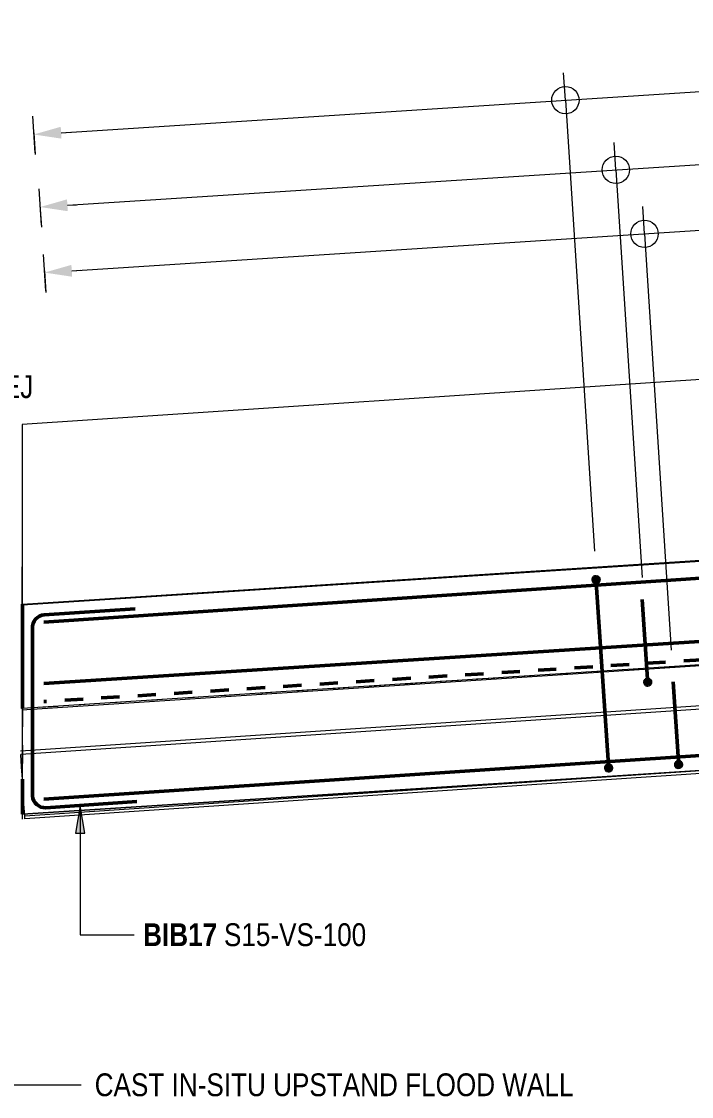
# Model space of a CAD drawing. Header units: metres. Extents: x 0 to 92, y 3 to 548.
# Drawn here: x 79.08 to 82.75, y 542.37 to 548.26 of the extents above; entities that cross this region are included whole.
import ezdxf

# ---------------------------------------------------------------- set-up
doc = ezdxf.new("R2010")
doc.units = ezdxf.units.M
doc.linetypes.add('JacobsDash', pattern=[0.0045, 0.003, -0.0015])
for name, color, linetype, lineweight in [('A-ANNO-NOTE', 7, 'Continuous', 9), ('A-DETL', 7, 'Continuous', 13), ('A-DETL-GENF', 7, 'Continuous', 9), ('A-FLOR', 7, 'Continuous', 50), ('A-FLOR-HDLN', 7, 'JacobsDash', 18), ('G-ANNO-TEXT', 7, 'Continuous', 9), ('S-BEAM', 7, 'Continuous', 50), ('S-BEAM-HDLN', 7, 'JacobsDash', 18)]:
    doc.layers.add(name, color=color, linetype=linetype, lineweight=lineweight)
doc.styles.add('Arial Narrow_2', font='ARIALN.TTF', dxfattribs={"height": 0.125})
doc.styles.add('Arial Narrow_B', font='ARIALNB.TTF', dxfattribs={"height": 0.125})

# ---------------------------------------------------------------- blocks, each defined once
blk = doc.blocks.new('Generic Models 1 - Generic Models 1-7441683-DRG-2873186 - BARRIER BOTTOM REINFORCEMENT PLAN _SE corner_')
at = {"layer": 'A-DETL'}
blk.add_line((242.9604, 1207.9516), (246.1445, 1198.4774), dxfattribs=at)
at = {"layer": 'A-DETL', "color": 7, "lineweight": 9, "true_color": 0xffffff}
for p, q in [((242.9605, 1207.9516), (246.1447, 1198.4775)), ((245.0552, 1198.1088), (241.8466, 1207.6556)), ((241.8467, 1207.6556), (245.0553, 1198.1088))]:
    blk.add_line(p, q, dxfattribs=at)
at = {"layer": 'S-BEAM', "color": 252, "true_color": 0x888888}
for p, q in [((242.9605, 1207.9516), (242.4062, 1207.8043)), ((242.0319, 1207.7049), (241.8467, 1207.6556)), ((241.8467, 1207.6556), (241.8466, 1207.6556))]:
    blk.add_line(p, q, dxfattribs=at)
at = {"layer": 'S-BEAM-HDLN', "color": 252, "true_color": 0x888888}
for p, q in [((242.4061, 1207.8043), (242.0334, 1207.7053)), ((241.8467, 1207.6556), (241.8466, 1207.6556))]:
    blk.add_line(p, q, dxfattribs=at)
blk = doc.blocks.new('T2DExtentArrowReinf2 - Extent-8065194-DRG-2873186 - BARRIER BOTTOM REINFORCEMENT PLAN _SE corner_')
at = {"layer": 'A-DETL-GENF'}
for p, q in [((0, 0.01), (0, -0.11)), ((0.15, 0), (9.6113, 0)), ((2.9206, 0), (2.9206, -2.478))]:
    blk.add_line(p, q, dxfattribs=at)
blk = doc.blocks.new('T2DExtentArrowReinf2 - Extent-9391488-DRG-2873186 - BARRIER BOTTOM REINFORCEMENT PLAN _SE corner_')
at = {"layer": 'A-DETL-GENF'}
for p, q in [((0, 0.01), (0, -0.11)), ((0.15, 0), (9.61, 0)), ((3.1636, 0), (3.1636, -2.2394))]:
    blk.add_line(p, q, dxfattribs=at)
blk = doc.blocks.new('T2DExtentArrowReinf2 - Extent-9391405-DRG-2873186 - BARRIER BOTTOM REINFORCEMENT PLAN _SE corner_')
at = {"layer": 'A-DETL-GENF'}
for p, q in [((0, 0.01), (0, -0.11)), ((0.15, 0), (9.61, 0)), ((3.2964, 0), (3.2964, -2.2877))]:
    blk.add_line(p, q, dxfattribs=at)
blk = doc.blocks.new('Repeating Detail - N32-7932625-DRG-2873186 - BARRIER BOTTOM REINFORCEMENT PLAN _SE corner_')
at = {"layer": 'A-DETL-GENF'}
blk.add_hatch(color=256, dxfattribs=at).paths.add_polyline_path([(-0.016, 0), (-0.0155, 0.0041), (-0.0139, 0.008), (-0.0113, 0.0113), (-0.008, 0.0139), (-0.0041, 0.0155), (0, 0.016), (0.0041, 0.0155), (0.008, 0.0139), (0.0113, 0.0113), (0.0139, 0.008), (0.0155, 0.0041), (0.016, 0), (0.0155, -0.0041), (0.0139, -0.008), (0.0113, -0.0113), (0.008, -0.0139), (0.0041, -0.0155), (0, -0.016), (-0.0041, -0.0155), (-0.008, -0.0139), (-0.0113, -0.0113), (-0.0139, -0.008), (-0.0155, -0.0041)])
at = {"layer": 'A-DETL-GENF', "lineweight": 50}
for start, end in [(360, 180), (180, 360)]:
    blk.add_arc((0, 0), 0.016, start, end, dxfattribs=at)

msp = doc.modelspace()

# ---------------------------------------------------------------- hatches: boundary and pattern name
at = {"layer": 'A-ANNO-NOTE', "lineweight": 5}
for points in [[(79.2996, 547.6196), (79.2954, 547.6845), (79.1478, 547.6424)], [(79.3341, 547.2219), (79.3299, 547.2867), (79.1823, 547.2447)], [(79.358, 546.8627), (79.3538, 546.9275), (79.2062, 546.8854)]]:
    msp.add_hatch(color=256, dxfattribs=at).paths.add_polyline_path(points)
at = {"layer": 'G-ANNO-TEXT'}
msp.add_hatch(color=256, dxfattribs=at).paths.add_polyline_path([(79.4022, 543.9618), (79.3771, 543.8118), (79.4273, 543.8118)])

# ---------------------------------------------------------------- linework, layer by layer
at = {"layer": 'A-ANNO-NOTE'}
for p, q in [((82.0622, 547.8311), (82.0526, 547.9808)), ((79.1413, 547.7422), (79.1542, 547.5426)), ((79.2975, 547.6521), (79.3474, 547.6553)), ((82.3393, 547.449), (82.3297, 547.5986)), ((79.1758, 547.3444), (79.1887, 547.1449)), ((79.332, 547.2543), (79.3819, 547.2575)), ((82.4958, 547.0983), (82.4861, 547.248)), ((79.1998, 546.9852), (79.2127, 546.7857)), ((79.3559, 546.8951), (79.4058, 546.8983))]:
    msp.add_line(p, q, dxfattribs=at)
for centre in [(82.0623, 547.8306), (82.0623, 547.8306), (82.3394, 547.4485), (82.3394, 547.4485), (82.4958, 547.0978), (82.4958, 547.0978)]:
    msp.add_circle(centre, 0.075, dxfattribs=at)
at = {"layer": 'A-DETL', "color": 8, "true_color": 0x808080}
msp.add_line((79.0847, 546.0522), (79.0847, 544.4995), dxfattribs=at)
at = {"layer": 'A-DETL'}
for p, q in [((89.0598, 545.706), (79.0847, 545.062)), ((89.0967, 545.1422), (79.0847, 544.4958)), ((79.0847, 544.4958), (79.0847, 543.8895))]:
    msp.add_line(p, q, dxfattribs=at)
at = {"layer": 'A-DETL', "lineweight": 50}
for p, q in [((88.9723, 545.6207), (79.2019, 544.9693)), ((88.9929, 545.2561), (79.2019, 544.6334)), ((82.2319, 545.1862), (82.2985, 544.1858)), ((82.5127, 544.6557), (82.4835, 545.0933)), ((79.704, 545.0425), (79.2051, 545.0093)), ((79.1399, 544.9348), (79.1399, 544.0171)), ((89.0268, 544.6534), (79.2019, 543.9984)), ((82.6819, 544.2046), (82.6527, 544.6422)), ((79.2144, 543.9519), (79.7133, 543.9851))]:
    msp.add_line(p, q, dxfattribs=at)
at = {"layer": 'A-DETL', "linetype": 'JacobsDash', "lineweight": 50}
msp.add_line((88.9985, 545.1562), (79.2019, 544.5332), dxfattribs=at)
at = {"layer": 'A-DETL', "lineweight": 50}
for centre, start, end in [((79.2098, 544.9394), 93.8141, 183.81411), ((79.2098, 544.0217), 183.81411, 273.8141)]:
    msp.add_arc(centre, 0.07, start, end, dxfattribs=at)
at = {"layer": 'A-DETL-GENF'}
for p, q in [((82.2308, 545.2021), (82.2506, 545.1996)), ((82.5138, 544.6398), (82.5331, 544.645)), ((82.6829, 544.1887), (82.7022, 544.1939)), ((82.2996, 544.1699), (82.3194, 544.1674))]:
    msp.add_line(p, q, dxfattribs=at)
at = {"layer": 'A-FLOR', "lineweight": 13}
for p, q in [((89.119, 545.1426), (79.0813, 544.487)), ((89.1329, 544.9338), (79.0755, 544.2612)), ((89.1341, 544.9159), (79.0766, 544.243)), ((89.1566, 544.5783), (79.0982, 543.9054)), ((89.1576, 544.5634), (79.0992, 543.8907)), ((79.0852, 544.4949), (79.0813, 544.4946))]:
    msp.add_line(p, q, dxfattribs=at)
at = {"layer": 'A-FLOR', "lineweight": 13, "flags": 128}
for points in [[(79.0982, 543.9054), (79.0939, 543.973), (79.0896, 544.0405), (79.0853, 544.108), (79.0809, 544.1755), (79.0766, 544.243)], [(79.0992, 543.8907), (79.0987, 543.8981), (79.0982, 543.9054)]]:
    msp.add_lwpolyline(points, dxfattribs=at)
at = {"layer": 'A-FLOR-HDLN', "lineweight": 13}
msp.add_line((88.0619, 545.0745), (79.0853, 544.4949), dxfattribs=at)
at = {"layer": 'G-ANNO-TEXT'}
for p, q in [((79.4022, 543.9618), (79.3771, 543.8118)), ((79.4273, 543.8118), (79.4022, 543.9618)), ((79.4022, 543.9618), (79.4022, 543.2556)), ((79.3771, 543.8118), (79.4273, 543.8118)), ((79.4022, 543.2556), (79.6971, 543.2556)), ((78.599, 542.4329), (79.4066, 542.4329))]:
    msp.add_line(p, q, dxfattribs=at)
at = {"layer": 'S-BEAM', "color": 9, "lineweight": 13, "true_color": 0xc0c0c0}
for p, q in [((88.9849, 546.7122), (79.0847, 546.0522)), ((79.0847, 546.0522), (79.0818, 544.4946))]:
    msp.add_line(p, q, dxfattribs=at)

# ---------------------------------------------------------------- block references
at = {"layer": 'A-DETL-GENF'}
for name, p, rotation in [('T2DExtentArrowReinf2 - Extent-8065194-DRG-2873186 - BARRIER BOTTOM REINFORCEMENT PLAN _SE corner_', (79.1478, 547.6424), 3.695117805738792), ('T2DExtentArrowReinf2 - Extent-9391488-DRG-2873186 - BARRIER BOTTOM REINFORCEMENT PLAN _SE corner_', (79.1823, 547.2447), 3.693931421798058), ('T2DExtentArrowReinf2 - Extent-9391405-DRG-2873186 - BARRIER BOTTOM REINFORCEMENT PLAN _SE corner_', (79.2062, 546.8854), 3.693931421798058), ('Repeating Detail - N32-7932625-DRG-2873186 - BARRIER BOTTOM REINFORCEMENT PLAN _SE corner_', (82.5138, 544.6398), 284.9413187737122), ('Repeating Detail - N32-7932625-DRG-2873186 - BARRIER BOTTOM REINFORCEMENT PLAN _SE corner_', (82.6829, 544.1887), 284.9413187737122)]:
    msp.add_blockref(name, p, dxfattribs=dict(at, rotation=rotation))
at = {"layer": 'A-DETL-GENF', "extrusion": (0, 0, -1), "rotation": 97.31309910695774}
for p in [(-82.2308, 545.2021), (-82.2996, 544.1699)]:
    msp.add_blockref('Repeating Detail - N32-7932625-DRG-2873186 - BARRIER BOTTOM REINFORCEMENT PLAN _SE corner_', p, dxfattribs=at)
at = {"layer": 'S-BEAM', "color": 7, "true_color": 0xffffff, "rotation": 75.11694444444424}
msp.add_blockref('Generic Models 1 - Generic Models 1-7441683-DRG-2873186 - BARRIER BOTTOM REINFORCEMENT PLAN _SE corner_', (1184.1089, 0), dxfattribs=at)

# ---------------------------------------------------------------- next in the draw order: texts
at = {"layer": 'G-ANNO-TEXT', "char_height": 0.125, "attachment_point": 1, "bg_fill": 3, "box_fill_scale": 1, "bg_fill_color": 256, "bg_fill_transparency": 0}
for s, insert, style in [('EJ', (78.9781, 546.3225), 'Arial Narrow_2'), ('BIB17 ', (79.7471, 543.3181), 'Arial Narrow_B')]:
    msp.add_mtext(s, dxfattribs=dict(at, insert=insert, style=style))
at = {"layer": 'G-ANNO-TEXT', "insert": (79.4816, 542.4954), "char_height": 0.125, "attachment_point": 1, "style": 'Arial Narrow_2', "bg_fill": 3, "box_fill_scale": 1, "bg_fill_color": 256, "bg_fill_true_color": 13158600, "bg_fill_transparency": 0}
msp.add_mtext('CAST IN-SITU UPSTAND FLOOD WALL', dxfattribs=at)

# ---------------------------------------------------------------- next in the draw order: texts
at = {"layer": 'G-ANNO-TEXT', "insert": (80.1903, 543.3181), "char_height": 0.125, "attachment_point": 1, "style": 'Arial Narrow_2', "bg_fill": 3, "box_fill_scale": 1, "bg_fill_color": 256, "bg_fill_transparency": 0}
msp.add_mtext('S15-VS-100', dxfattribs=at)

doc.saveas('drawing.dxf')
